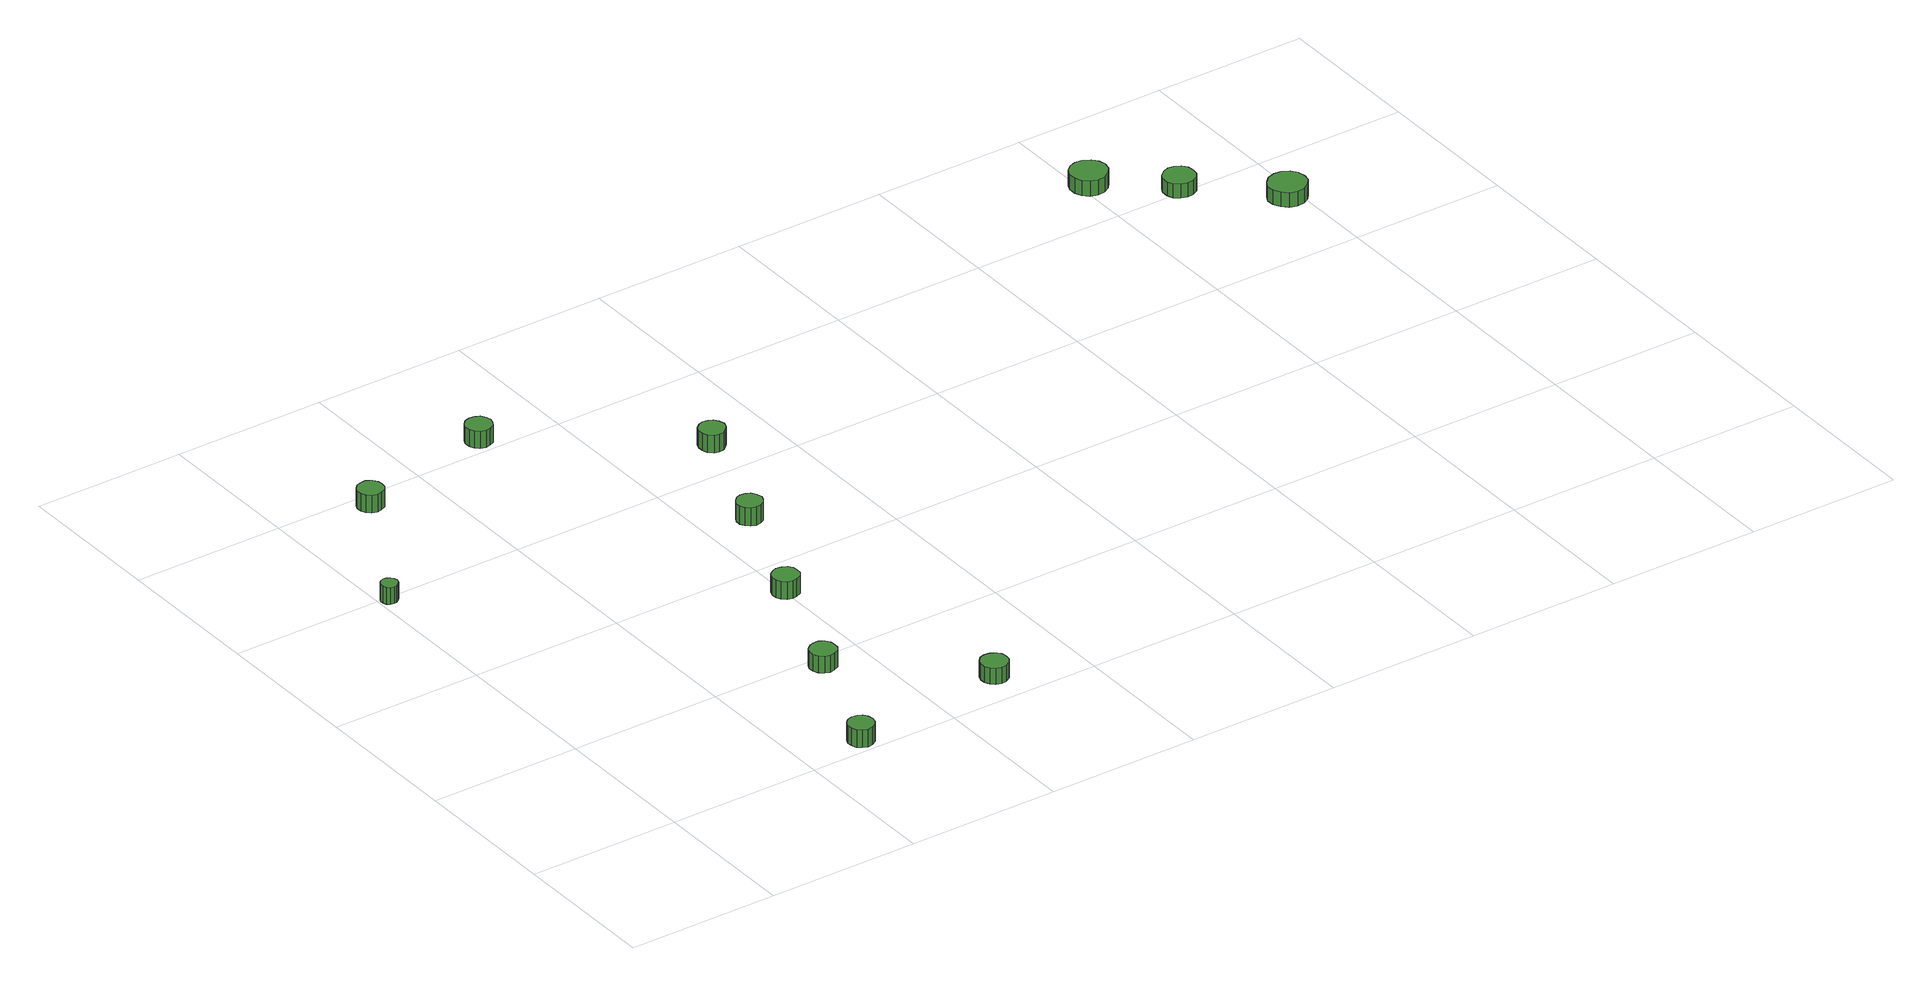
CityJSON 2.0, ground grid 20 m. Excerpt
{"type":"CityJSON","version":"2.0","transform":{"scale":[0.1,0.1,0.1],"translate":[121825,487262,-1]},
"CityObjects":{
"tree1":{"type":"SolitaryVegetationObject","attributes":{"function":"something"},"geometry":[{"type":"MultiSurface","lod":"1","boundaries":[[[0,1,2,3,4,5,6,7,8,9,10,11,12,13,14]],[[15,16,17,18,19,20,21,22,23,24,25,26,27,28,29]],[[0,29,28,1]],[[1,28,27,2]],[[2,27,26,3]],[[3,26,25,4]],[[4,25,24,5]],[[5,24,23,6]],[[6,23,22,7]],[[7,22,21,8]],[[8,21,20,9]],[[9,20,19,10]],[[10,19,18,11]],[[11,18,17,12]],[[12,17,16,13]],[[13,16,15,14]],[[14,15,29,0]]]}]},
"tree2":{"type":"SolitaryVegetationObject","attributes":{"function":"something"},"geometry":[{"type":"MultiSurface","lod":"1","boundaries":[[[30,31,32,33,34,35,36,37,38,39,40,41,42,43,44]],[[45,46,47,48,49,50,51,52,53,54,55,56,57,58,59]],[[30,59,58,31]],[[31,58,57,32]],[[32,57,56,33]],[[33,56,55,34]],[[34,55,54,35]],[[35,54,53,36]],[[36,53,52,37]],[[37,52,51,38]],[[38,51,50,39]],[[39,50,49,40]],[[40,49,48,41]],[[41,48,47,42]],[[42,47,46,43]],[[43,46,45,44]],[[44,45,59,30]]]}]},
"tree3":{"type":"SolitaryVegetationObject","attributes":{"function":"something"},"geometry":[{"type":"MultiSurface","lod":"1","boundaries":[[[60,61,62,63,64,65,66,67,68,69,70,71,72,73,74]],[[75,76,77,78,79,80,81,82,83,84,85,86,87,88,89]],[[60,89,88,61]],[[61,88,87,62]],[[62,87,86,63]],[[63,86,85,64]],[[64,85,84,65]],[[65,84,83,66]],[[66,83,82,67]],[[67,82,81,68]],[[68,81,80,69]],[[69,80,79,70]],[[70,79,78,71]],[[71,78,77,72]],[[72,77,76,73]],[[73,76,75,74]],[[74,75,89,60]]]}]},
"tree4":{"type":"SolitaryVegetationObject","attributes":{"function":"something"},"geometry":[{"type":"MultiSurface","lod":"1","boundaries":[[[90,91,92,93,94,95,96,97,98,99,100,101,102,103,104]],[[105,106,107,108,109,110,111,112,113,114,115,116,117,118,119]],[[90,119,118,91]],[[91,118,117,92]],[[92,117,116,93]],[[93,116,115,94]],[[94,115,114,95]],[[95,114,113,96]],[[96,113,112,97]],[[97,112,111,98]],[[98,111,110,99]],[[99,110,109,100]],[[100,109,108,101]],[[101,108,107,102]],[[102,107,106,103]],[[103,106,105,104]],[[104,105,119,90]]]}]},
"tree5":{"type":"SolitaryVegetationObject","attributes":{"function":"something"},"geometry":[{"type":"MultiSurface","lod":"1","boundaries":[[[120,121,122,123,124,125,126,127,128,129,130,131,132,133,134]],[[135,136,137,138,139,140,141,142,143,144,145,146,147,148,149]],[[120,149,148,121]],[[121,148,147,122]],[[122,147,146,123]],[[123,146,145,124]],[[124,145,144,125]],[[125,144,143,126]],[[126,143,142,127]],[[127,142,141,128]],[[128,141,140,129]],[[129,140,139,130]],[[130,139,138,131]],[[131,138,137,132]],[[132,137,136,133]],[[133,136,135,134]],[[134,135,149,120]]]}]},
"tree6":{"type":"SolitaryVegetationObject","attributes":{"function":"something"},"geometry":[{"type":"MultiSurface","lod":"1","boundaries":[[[150,151,152,153,154,155,156,157,158,159,160,161,162,163,164]],[[165,166,167,168,169,170,171,172,173,174,175,176,177,178,179]],[[150,179,178,151]],[[151,178,177,152]],[[152,177,176,153]],[[153,176,175,154]],[[154,175,174,155]],[[155,174,173,156]],[[156,173,172,157]],[[157,172,171,158]],[[158,171,170,159]],[[159,170,169,160]],[[160,169,168,161]],[[161,168,167,162]],[[162,167,166,163]],[[163,166,165,164]],[[164,165,179,150]]]}]},
"tree7":{"type":"SolitaryVegetationObject","attributes":{"function":"something"},"geometry":[{"type":"MultiSurface","lod":"1","boundaries":[[[180,181,182,183,184,185,186,187,188,189,190,191,192,193,194]],[[195,196,197,198,199,200,201,202,203,204,205,206,207,208,209]],[[180,209,208,181]],[[181,208,207,182]],[[182,207,206,183]],[[183,206,205,184]],[[184,205,204,185]],[[185,204,203,186]],[[186,203,202,187]],[[187,202,201,188]],[[188,201,200,189]],[[189,200,199,190]],[[190,199,198,191]],[[191,198,197,192]],[[192,197,196,193]],[[193,196,195,194]],[[194,195,209,180]]]}]},
"tree8":{"type":"SolitaryVegetationObject","attributes":{"function":"something"},"geometry":[{"type":"MultiSurface","lod":"1","boundaries":[[[210,211,212,213,214,215,216,217,218,219,220,221,222,223,224]],[[225,226,227,228,229,230,231,232,233,234,235,236,237,238,239]],[[210,239,238,211]],[[211,238,237,212]],[[212,237,236,213]],[[213,236,235,214]],[[214,235,234,215]],[[215,234,233,216]],[[216,233,232,217]],[[217,232,231,218]],[[218,231,230,219]],[[219,230,229,220]],[[220,229,228,221]],[[221,228,227,222]],[[222,227,226,223]],[[223,226,225,224]],[[224,225,239,210]]]}]},
"tree9":{"type":"SolitaryVegetationObject","attributes":{"function":"something"},"geometry":[{"type":"MultiSurface","lod":"1","boundaries":[[[240,241,242,243,244,245,246,247,248,249,250,251,252,253,254]],[[255,256,257,258,259,260,261,262,263,264,265,266,267,268,269]],[[240,269,268,241]],[[241,268,267,242]],[[242,267,266,243]],[[243,266,265,244]],[[244,265,264,245]],[[245,264,263,246]],[[246,263,262,247]],[[247,262,261,248]],[[248,261,260,249]],[[249,260,259,250]],[[250,259,258,251]],[[251,258,257,252]],[[252,257,256,253]],[[253,256,255,254]],[[254,255,269,240]]]}]},
"tree10":{"type":"SolitaryVegetationObject","attributes":{"function":"something"},"geometry":[{"type":"MultiSurface","lod":"1","boundaries":[[[270,271,272,273,274,275,276,277,278,279,280,281,282,283,284]],[[285,286,287,288,289,290,291,292,293,294,295,296,297,298,299]],[[270,299,298,271]],[[271,298,297,272]],[[272,297,296,273]],[[273,296,295,274]],[[274,295,294,275]],[[275,294,293,276]],[[276,293,292,277]],[[277,292,291,278]],[[278,291,290,279]],[[279,290,289,280]],[[280,289,288,281]],[[281,288,287,282]],[[282,287,286,283]],[[283,286,285,284]],[[284,285,299,270]]]}]},
"tree11":{"type":"SolitaryVegetationObject","attributes":{"function":"something"},"geometry":[{"type":"MultiSurface","lod":"1","boundaries":[[[300,301,302,303,304,305,306,307,308,309,310,311,312,313,314]],[[315,316,317,318,319,320,321,322,323,324,325,326,327,328,329]],[[300,329,328,301]],[[301,328,327,302]],[[302,327,326,303]],[[303,326,325,304]],[[304,325,324,305]],[[305,324,323,306]],[[306,323,322,307]],[[307,322,321,308]],[[308,321,320,309]],[[309,320,319,310]],[[310,319,318,311]],[[311,318,317,312]],[[312,317,316,313]],[[313,316,315,314]],[[314,315,329,300]]]}]},
"tree12":{"type":"SolitaryVegetationObject","attributes":{"function":"something"}},
"tree13":{"type":"SolitaryVegetationObject","attributes":{"function":"something"},"geometry":[{"type":"MultiSurface","lod":"1","boundaries":[[[330,331,332,333,334,335,336,337,338,339,340,341,342,343,344]],[[345,346,347,348,349,350,351,352,353,354,355,356,357,358,359]],[[330,359,358,331]],[[331,358,357,332]],[[332,357,356,333]],[[333,356,355,334]],[[334,355,354,335]],[[335,354,353,336]],[[336,353,352,337]],[[337,352,351,338]],[[338,351,350,339]],[[339,350,349,340]],[[340,349,348,341]],[[341,348,347,342]],[[342,347,346,343]],[[343,346,345,344]],[[344,345,359,330]]]}]},
"tree14":{"type":"SolitaryVegetationObject","attributes":{"function":"something"}}
},
"vertices":[
[26,596,29],[25,600,29],[22,604,29],[18,606,29],[14,607,29],[9,605,29],[6,602,29],[4,598,29],[4,594,29],[6,589,29],[9,586,29],[14,585,29],[18,585,29],[22,588,29],[25,591,29],[25,591,6],[22,588,6],[18,585,6],[14,585,6],[9,586,6],[6,589,6],[4,594,6],[4,598,6],[6,602,6],[9,605,6],[14,607,6],[18,606,6],[22,604,6],[25,600,6],[26,596,6],
[300,23,30],[299,30,30],[295,36,30],[289,39,30],[282,40,30],[275,38,30],[270,33,30],[267,27,30],[267,20,30],[270,13,30],[275,9,30],[282,6,30],[289,7,30],[295,11,30],[299,16,30],[299,16,6],[295,11,6],[289,7,6],[282,6,6],[275,9,6],[270,13,6],[267,20,6],[267,27,6],[270,33,6],[275,38,6],[282,40,6],[289,39,6],[295,36,6],[299,30,6],[300,23,6],
[133,778,31],[132,784,31],[128,790,31],[121,794,31],[115,794,31],[108,792,31],[103,787,31],[100,781,31],[100,774,31],[103,768,31],[108,763,31],[115,761,31],[121,762,31],[128,765,31],[132,771,31],[132,771,7],[128,765,7],[121,762,7],[115,761,7],[108,763,7],[103,768,7],[100,774,7],[100,781,7],[103,787,7],[108,792,7],[115,794,7],[121,794,7],[128,790,7],[132,784,7],[133,778,7],
[360,184,29],[359,191,29],[355,197,29],[348,201,29],[341,201,29],[335,199,29],[329,194,29],[326,188,29],[326,181,29],[329,174,29],[335,169,29],[341,167,29],[348,168,29],[355,171,29],[359,177,29],[359,177,6],[355,171,6],[348,168,6],[341,167,6],[335,169,6],[329,174,6],[326,181,6],[326,188,6],[329,194,6],[335,199,6],[341,201,6],[348,201,6],[355,197,6],[359,191,6],[360,184,6],
[419,343,30],[418,350,30],[414,356,30],[407,359,30],[400,360,30],[394,358,30],[388,353,30],[385,346,30],[385,339,30],[388,333,30],[394,328,30],[400,326,30],[407,327,30],[414,330,30],[418,336,30],[418,336,6],[414,330,6],[407,327,6],[400,326,6],[394,328,6],[388,333,6],[385,339,6],[385,346,6],[388,353,6],[394,358,6],[400,360,6],[407,359,6],[414,356,6],[418,350,6],[419,343,6],
[509,49,28],[508,56,28],[504,61,28],[497,65,28],[490,66,28],[483,64,28],[478,59,28],[475,52,28],[475,45,28],[478,38,28],[483,33,28],[490,31,28],[497,32,28],[504,36,28],[508,41,28],[508,41,6],[504,36,6],[497,32,6],[490,31,6],[483,33,6],[478,38,6],[475,45,6],[475,52,6],[478,59,6],[483,64,6],[490,66,6],[497,65,6],[504,61,6],[508,56,6],[509,49,6],
[320,822,30],[318,829,30],[314,835,30],[308,838,30],[301,839,30],[294,837,30],[289,832,30],[286,826,30],[286,818,30],[289,812,30],[294,807,30],[301,805,30],[308,806,30],[314,809,30],[318,815,30],[318,815,7],[314,809,7],[308,806,7],[301,805,7],[294,807,7],[289,812,7],[286,818,7],[286,826,7],[289,832,7],[294,837,7],[301,839,7],[308,838,7],[314,835,7],[318,829,7],[320,822,7],
[478,499,31],[476,506,31],[472,512,31],[466,515,31],[459,516,31],[453,514,31],[448,509,31],[445,503,31],[445,496,31],[448,490,31],[453,485,31],[459,483,31],[466,484,31],[472,487,31],[476,493,31],[476,493,6],[472,487,6],[466,484,6],[459,483,6],[453,485,6],[448,490,6],[445,496,6],[445,503,6],[448,509,6],[453,514,6],[459,516,6],[466,515,6],[472,512,6],[476,506,6],[478,499,6],
[537,658,30],[535,665,30],[531,671,30],[525,674,30],[518,675,30],[512,673,30],[506,668,30],[504,662,30],[504,655,30],[506,648,30],[512,643,30],[518,641,30],[525,642,30],[531,646,30],[535,651,30],[535,651,6],[531,646,6],[525,642,6],[518,641,6],[512,643,6],[506,648,6],[504,655,6],[504,662,6],[506,668,6],[512,673,6],[518,675,6],[525,674,6],[531,671,6],[535,665,6],[537,658,6],
[1234,874,28],[1232,883,28],[1226,891,28],[1217,896,28],[1207,897,28],[1198,894,28],[1191,888,28],[1187,879,28],[1187,869,28],[1191,860,28],[1198,853,28],[1207,850,28],[1217,851,28],[1226,856,28],[1232,864,28],[1232,864,7],[1226,856,7],[1217,851,7],[1207,850,7],[1198,853,7],[1191,860,7],[1187,869,7],[1187,879,7],[1191,888,7],[1198,894,7],[1207,897,7],[1217,896,7],[1226,891,7],[1232,883,7],[1234,874,7],
[1312,806,26],[1311,815,26],[1306,822,26],[1298,826,26],[1290,827,26],[1282,824,26],[1275,818,26],[1272,811,26],[1272,802,26],[1275,794,26],[1282,789,26],[1290,786,26],[1298,787,26],[1306,791,26],[1311,798,26],[1311,798,7],[1306,791,7],[1298,787,7],[1290,786,7],[1282,789,7],[1275,794,7],[1272,802,7],[1272,811,7],[1275,818,7],[1282,824,7],[1290,827,7],[1298,826,7],[1306,822,7],[1311,815,7],[1312,806,7],
[1410,720,27],[1408,730,27],[1402,738,27],[1393,743,27],[1383,744,27],[1373,741,27],[1366,734,27],[1361,725,27],[1361,715,27],[1366,706,27],[1373,699,27],[1383,696,27],[1393,697,27],[1402,702,27],[1408,710,27],[1408,710,7],[1402,702,7],[1393,697,7],[1383,696,7],[1373,699,7],[1366,706,7],[1361,715,7],[1361,725,7],[1366,734,7],[1373,741,7],[1383,744,7],[1393,743,7],[1402,738,7],[1408,730,7],[1410,720,7]
]}
